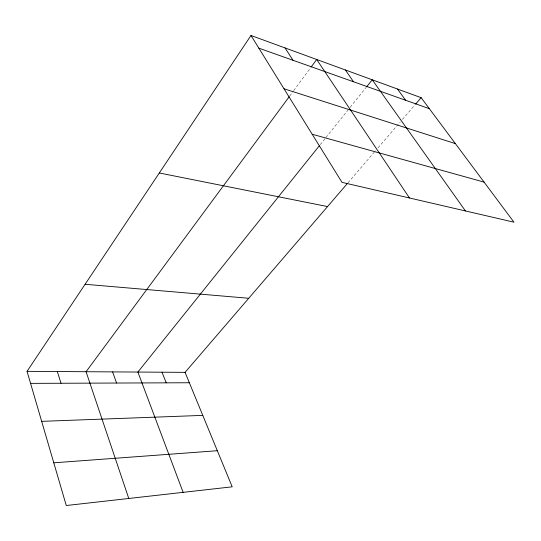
<?xml version="1.0" encoding="UTF-8"?>
<svg xmlns="http://www.w3.org/2000/svg" width="541" height="541" viewBox="0 0 541 541"><rect width="100%" height="100%" fill="white"/><g stroke="black" fill="none" stroke-linecap="round" stroke-linejoin="round"><path stroke-width="0.41" stroke-dasharray="2.71 2.03" d="M289.719 96.021L293.215 91.28M293.716 90.604L310.703 67.611M320.252 144.63L325.452 138.151M325.966 137.502L348.066 109.951M350.176 107.314L365.939 87.656M348.012 182.763L375.846 150.378M378.044 147.821L400.272 121.962M402.457 119.412L415.096 104.711"/><path stroke-width="0.81" d="M347.471 183.399L185.069 372.357L232.19 486.819L66.273 505.524L27.05 371.342L250.983 35.476L421.141 97.678L513.95 222.182L341.993 182.351L250.983 35.476M289.219 96.697L86.066 371.721L128.778 498.477M311.203 66.935L316.695 59.496L409.49 197.986M319.217 145.928L137.887 372.052L183.129 492.351M366.467 87L372.242 79.797L465.463 210.949M415.644 104.068L421.141 97.678M53.789 462.812L217.333 450.721M41.671 421.351L202.78 415.38M30.567 383.373L189.343 382.751M27.05 371.342L185.069 372.357M85.099 284.275L248.738 298.274M159.304 172.978L327.548 206.574M312.184 134.236L484.094 182.121M284.005 88.771L455.394 143.622M258.835 48.149L429.344 108.68M397.446 89.015L405.649 100.268M345.381 69.978L353.523 81.765M285.033 47.919L293.019 60.281M162.016 372.208L166.209 382.839M112.602 371.89L116.579 383.035M57.326 371.539L61.018 383.258"/></g></svg>
